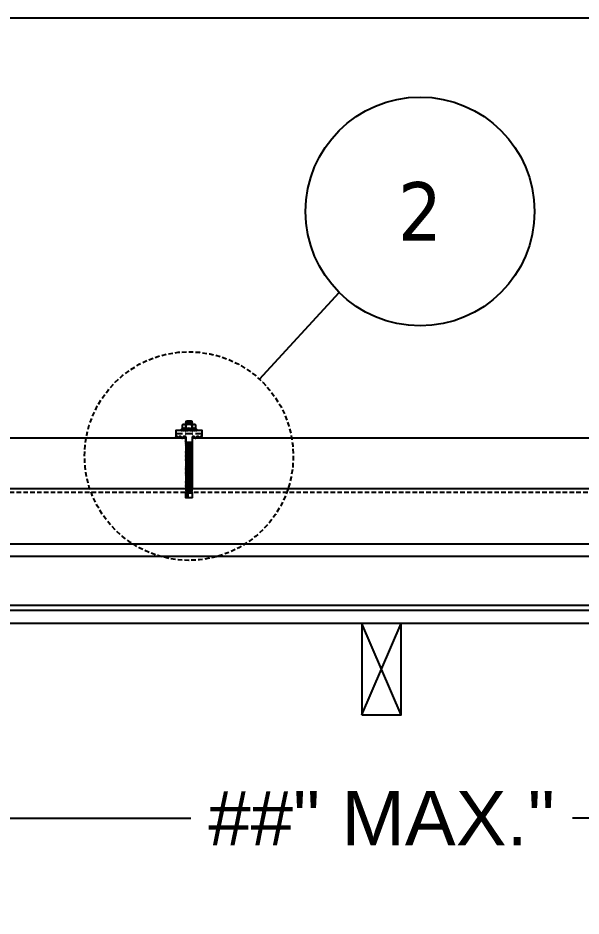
# Model space of a CAD drawing. Header units: inches. Extents: x -456 to 658, y -232 to 0.
# Drawn here: x -170.54 to -139.6, y -49.36 to 0 of the extents above; entities that cross this region are included whole.
import ezdxf

# ---------------------------------------------------------------- set-up
doc = ezdxf.new("R2010")
doc.units = ezdxf.units.IN
doc.header["$MEASUREMENT"] = 0
doc.set_wipeout_variables(frame=1)
doc.linetypes.add('HIDDEN', pattern=[0.375, 0.25, -0.125])
doc.layers.add('_Defpoints', color=7, linetype='Continuous', lineweight=25, plot=False)
doc.layers.add('IR_MOD', color=3, linetype='Continuous')
doc.layers.add('IR_RACK_MIDCLAMP', color=212, linetype='Continuous')
doc.styles.get("Standard").update_dxf_attribs({"font": 'arial.ttf'})
doc.styles.add('Tahoma', font='tahoma.ttf')
doc.dimstyles.get("Standard").update_dxf_attribs({"dimtxt": 0.18, "dimasz": 0.18, "dimexe": 0.18, "dimexo": 0.0625, "dimgap": 0.09, "dimtad": 0, "dimtih": 1, "dimtoh": 1, "dimdec": 4, "dimzin": 0, "dimdsep": 46, "dimtxsty": 'Standard', "dimcen": 0.09, "dimadec": 0, "dimazin": 0, "dimtfac": 1, "dimtdec": 4, "dimtofl": 0, "dimtmove": 0, "dimatfit": 3, "dimfxl": 1, "dimtolj": 1, "dimtzin": 0, "dimarcsym": 0})

# ---------------------------------------------------------------- blocks, each defined once
blk = doc.blocks.new('*U25')
for p, q in [((0, 0), (1.5, 3.5)), ((1.5, 0), (0, 3.5))]:
    blk.add_line(p, q)
blk.add_lwpolyline([(0, 0), (1.5, 0), (1.5, 3.5), (0, 3.5)], close=True)
blk = doc.blocks.new('IR_Clamp Mid IG Front')
at = {"linetype": 'HIDDEN'}
blk.add_lwpolyline([(-0.5, 0), (0.5, 0), (0.5, 0.118), (-0.5, 0.118)], close=True, dxfattribs=at)
for points in [[(-0.5, -0.087, 0.414179), (-0.47, -0.117), (-0.452, -0.117, -0.196787), (-0.431, -0.125), (-0.405, -0.151), (-0.379, -0.125, -0.197061), (-0.358, -0.117), (-0.317, -0.117, -0.196787), (-0.296, -0.125), (-0.255, -0.166), (-0.214, -0.125, -0.197061), (-0.193, -0.117), (-0.16, -0.117, -0.414179), (-0.13, -0.146), (-0.13, -0.309, 0.414179), (-0.1, -0.338), (0.1, -0.338, 0.414248), (0.13, -0.308), (0.13, -0.147, -0.414248), (0.16, -0.117), (0.193, -0.117, -0.196787), (0.214, -0.125), (0.255, -0.166), (0.296, -0.125, -0.197061), (0.317, -0.117), (0.358, -0.117, -0.196787), (0.379, -0.125), (0.405, -0.151), (0.431, -0.125, -0.197061), (0.452, -0.117), (0.47, -0.117, 0.414248), (0.5, -0.087), (0.5, 0.118), (-0.5, 0.118)], [(-0.47, -0.137), (-0.452, -0.137, -0.196787), (-0.431, -0.146), (-0.405, -0.172), (-0.405, -0.151), (-0.431, -0.125, 0.196787), (-0.452, -0.117), (-0.47, -0.117, -0.414179), (-0.5, -0.087), (-0.5, -0.107, 0.414179)], [(-0.405, -0.151), (-0.405, -0.172), (-0.379, -0.146, -0.197061), (-0.358, -0.137), (-0.317, -0.137, -0.196787), (-0.296, -0.146), (-0.255, -0.186), (-0.255, -0.166), (-0.296, -0.125, 0.196787), (-0.317, -0.117), (-0.358, -0.117, 0.197061), (-0.379, -0.125)], [(-0.255, -0.166), (-0.255, -0.186), (-0.214, -0.146, -0.197061), (-0.193, -0.137), (-0.16, -0.137, -0.414179), (-0.13, -0.167), (-0.13, -0.146, 0.414179), (-0.16, -0.117), (-0.193, -0.117, 0.197061), (-0.214, -0.125)], [(-0.1, -0.359), (0.1, -0.359, 0.414248), (0.13, -0.329), (0.13, -0.308, -0.414248), (0.1, -0.338), (-0.1, -0.338, -0.414179), (-0.13, -0.309), (-0.13, -0.329, 0.414179)], [(0.13, -0.147), (0.13, -0.167, -0.414248), (0.16, -0.137), (0.193, -0.137, -0.196787), (0.214, -0.146), (0.255, -0.186), (0.255, -0.166), (0.214, -0.125, 0.196787), (0.193, -0.117), (0.16, -0.117, 0.414248)], [(0.255, -0.166), (0.255, -0.186), (0.296, -0.146, -0.197061), (0.317, -0.137), (0.358, -0.137, -0.196787), (0.379, -0.146), (0.405, -0.172), (0.405, -0.151), (0.379, -0.125, 0.196787), (0.358, -0.117), (0.317, -0.117, 0.197061), (0.296, -0.125)], [(0.405, -0.151), (0.405, -0.172), (0.431, -0.146, -0.197061), (0.452, -0.137), (0.47, -0.137, 0.414248), (0.5, -0.107), (0.5, -0.087, -0.414248), (0.47, -0.117), (0.452, -0.117, 0.197061), (0.431, -0.125)]]:
    blk.add_lwpolyline(points, format="xyb", close=True)
blk = doc.blocks.new('*U24')
for points in [[(-0.095, 0.65), (0.095, 0.65), (0.125, 0.629), (0.125, 0.621), (0.095, 0.6), (-0.095, 0.6), (-0.125, 0.621), (-0.125, 0.629)], [(-0.095, 0.6), (0.095, 0.6), (0.125, 0.579), (0.125, 0.571), (0.095, 0.55), (-0.095, 0.55), (-0.125, 0.571), (-0.125, 0.579)], [(-0.095, 0.55), (0.095, 0.55), (0.125, 0.529), (0.125, 0.521), (0.095, 0.5), (-0.095, 0.5), (-0.125, 0.521), (-0.125, 0.529)], [(-0.095, 0.5), (0.095, 0.5), (0.125, 0.479), (0.125, 0.471), (0.095, 0.45), (-0.095, 0.45), (-0.125, 0.471), (-0.125, 0.479)], [(-0.095, 0.45), (0.095, 0.45), (0.125, 0.429), (0.125, 0.421), (0.095, 0.4), (-0.095, 0.4), (-0.125, 0.421), (-0.125, 0.429)], [(-0.095, 0.4), (0.095, 0.4), (0.125, 0.379), (0.125, 0.371), (0.095, 0.35), (-0.095, 0.35), (-0.125, 0.371), (-0.125, 0.379)], [(-0.095, 0.35), (0.095, 0.35), (0.125, 0.329), (0.125, 0.321), (0.095, 0.3), (-0.095, 0.3), (-0.125, 0.321), (-0.125, 0.329)], [(-0.095, 0.3), (0.095, 0.3), (0.125, 0.279), (0.125, 0.271), (0.095, 0.25), (-0.095, 0.25), (-0.125, 0.271), (-0.125, 0.279)], [(-0.095, 0.25), (0.095, 0.25), (0.125, 0.229), (0.125, 0.221), (0.095, 0.2), (-0.095, 0.2), (-0.125, 0.221), (-0.125, 0.229)], [(-0.095, 0.2), (0.095, 0.2), (0.125, 0.179), (0.125, 0.171), (0.095, 0.15), (-0.095, 0.15), (-0.125, 0.171), (-0.125, 0.179)], [(-0.095, 0.15), (0.095, 0.15), (0.125, 0.129), (0.125, 0.121), (0.095, 0.1), (-0.095, 0.1), (-0.125, 0.121), (-0.125, 0.129)], [(-0.095, 0.1), (0.095, 0.1), (0.125, 0.079), (0.125, 0.071), (0.095, 0.05), (-0.095, 0.05), (-0.125, 0.071), (-0.125, 0.079)], [(-0.095, 0.05), (0.095, 0.05), (0.125, 0.029), (0.125, 0.021), (0.095, 0), (-0.095, 0), (-0.125, 0.021), (-0.125, 0.029)], [(-0.095, 0), (0.095, 0), (0.125, -0.021), (0.125, -0.029), (0.095, -0.05), (-0.095, -0.05), (-0.125, -0.029), (-0.125, -0.021)], [(-0.095, -0.05), (0.095, -0.05), (0.125, -0.071), (0.125, -0.079), (0.095, -0.1), (-0.095, -0.1), (-0.125, -0.079), (-0.125, -0.071)], [(-0.095, -0.1), (0.095, -0.1), (0.125, -0.121), (0.125, -0.129), (0.095, -0.15), (-0.095, -0.15), (-0.125, -0.129), (-0.125, -0.121)], [(-0.095, -0.15), (0.095, -0.15), (0.125, -0.171), (0.125, -0.179), (0.095, -0.2), (-0.095, -0.2), (-0.125, -0.179), (-0.125, -0.171)], [(-0.095, -0.2), (0.095, -0.2), (0.125, -0.221), (0.125, -0.229), (0.095, -0.25), (-0.095, -0.25), (-0.125, -0.229), (-0.125, -0.221)], [(-0.095, -0.25), (0.095, -0.25), (0.125, -0.271), (0.125, -0.279), (0.095, -0.3), (-0.095, -0.3), (-0.125, -0.279), (-0.125, -0.271)], [(-0.095, -0.3), (0.095, -0.3), (0.125, -0.321), (0.125, -0.329), (0.095, -0.35), (-0.095, -0.35), (-0.125, -0.329), (-0.125, -0.321)], [(-0.095, -0.35), (0.095, -0.35), (0.125, -0.371), (0.125, -0.379), (0.095, -0.4), (-0.095, -0.4), (-0.125, -0.379), (-0.125, -0.371)], [(-0.095, -0.4), (0.095, -0.4), (0.125, -0.421), (0.125, -0.429), (0.095, -0.45), (-0.095, -0.45), (-0.125, -0.429), (-0.125, -0.421)], [(-0.095, -0.45), (0.095, -0.45), (0.125, -0.479), (0.095, -0.5), (-0.095, -0.5), (-0.125, -0.479), (-0.125, -0.471)], [(-0.095, -0.5), (0.095, -0.5), (0.125, -0.521), (0.125, -0.529), (0.095, -0.55), (-0.095, -0.55), (-0.125, -0.529), (-0.125, -0.521)], [(-0.095, -0.55), (0.095, -0.55), (0.125, -0.571), (0.125, -0.579), (0.095, -0.6), (-0.095, -0.6), (-0.125, -0.579), (-0.125, -0.571)], [(-0.095, -0.6), (0.095, -0.6), (0.125, -0.621), (0.125, -0.629), (0.095, -0.65), (-0.095, -0.65), (-0.125, -0.629), (-0.125, -0.621)], [(-0.095, -0.65), (0.095, -0.65), (0.125, -0.671), (0.125, -0.679), (0.095, -0.7), (-0.095, -0.7), (-0.125, -0.679), (-0.125, -0.671)], [(-0.095, -0.7), (0.095, -0.7), (0.125, -0.721), (0.125, -0.729), (0.095, -0.75), (-0.095, -0.75), (-0.125, -0.729), (-0.125, -0.721)], [(-0.095, -0.75), (0.095, -0.75), (0.125, -0.771), (0.125, -0.779), (0.095, -0.8), (-0.095, -0.8), (-0.125, -0.779), (-0.125, -0.771)], [(-0.095, -0.8), (0.095, -0.8), (0.125, -0.821), (0.125, -0.829), (0.095, -0.85), (-0.095, -0.85), (-0.125, -0.829), (-0.125, -0.821)], [(-0.095, -0.85), (0.095, -0.85), (0.125, -0.871), (0.125, -0.879), (0.095, -0.9), (-0.095, -0.9), (-0.125, -0.879), (-0.125, -0.871)], [(-0.095, -0.9), (0.095, -0.9), (0.125, -0.921), (0.125, -0.929), (0.095, -0.95), (-0.095, -0.95), (-0.125, -0.929), (-0.125, -0.921)], [(-0.095, -0.95), (0.095, -0.95), (0.125, -0.971), (0.125, -0.979), (0.095, -1), (-0.095, -1), (-0.125, -0.979), (-0.125, -0.971)], [(-0.095, -1), (0.095, -1), (0.125, -1.021), (0.125, -1.029), (0.095, -1.05), (-0.095, -1.05), (-0.125, -1.029), (-0.125, -1.021)], [(-0.095, -1.05), (0.095, -1.05), (0.125, -1.071), (0.125, -1.079), (0.095, -1.1), (-0.095, -1.1), (-0.125, -1.079), (-0.125, -1.071)], [(-0.095, -1.1), (0.095, -1.1), (0.125, -1.121), (0.125, -1.129), (0.095, -1.15), (-0.095, -1.15), (-0.125, -1.129), (-0.125, -1.121)], [(-0.095, -1.15), (0.095, -1.15), (0.125, -1.171), (0.125, -1.179), (0.095, -1.2), (-0.095, -1.2), (-0.125, -1.179), (-0.125, -1.171)], [(-0.095, -1.2), (0.095, -1.2), (0.125, -1.221), (0.125, -1.229), (0.095, -1.25), (-0.095, -1.25), (-0.125, -1.229), (-0.125, -1.221)], [(-0.095, -1.25), (0.095, -1.25), (0.125, -1.271), (0.125, -1.279), (0.095, -1.3), (-0.095, -1.3), (-0.125, -1.279), (-0.125, -1.271)], [(-0.095, -1.3), (0.095, -1.3), (0.125, -1.321), (0.125, -1.329), (0.095, -1.35), (-0.095, -1.35), (-0.125, -1.329), (-0.125, -1.321)], [(-0.095, -1.35), (0.095, -1.35), (0.125, -1.371), (0.125, -1.379), (0.095, -1.4), (-0.095, -1.4), (-0.125, -1.379), (-0.125, -1.371)], [(-0.095, -1.4), (0.095, -1.4), (0.125, -1.421), (0.125, -1.429), (0.095, -1.45), (-0.095, -1.45), (-0.125, -1.429), (-0.125, -1.421)], [(-0.095, -1.45), (0.095, -1.45), (0.125, -1.471), (0.125, -1.479), (0.095, -1.5), (-0.095, -1.5), (-0.125, -1.479), (-0.125, -1.471)], [(-0.095, -1.5), (0.095, -1.5), (0.125, -1.521), (0.125, -1.529), (0.095, -1.55), (-0.095, -1.55), (-0.125, -1.529), (-0.125, -1.521)], [(-0.095, -1.55), (0.095, -1.55), (0.125, -1.571), (0.125, -1.579), (0.095, -1.6), (-0.095, -1.6), (-0.125, -1.579), (-0.125, -1.571)], [(-0.095, -1.6), (0.095, -1.6), (0.125, -1.621), (0.125, -1.629), (0.095, -1.65), (-0.095, -1.65), (-0.125, -1.629), (-0.125, -1.621)], [(-0.095, -1.65), (0.095, -1.65), (0.125, -1.671), (0.125, -1.679), (0.095, -1.7), (-0.095, -1.7), (-0.125, -1.679), (-0.125, -1.671)], [(-0.095, -1.7), (0.095, -1.7), (0.125, -1.721), (0.125, -1.729), (0.095, -1.75), (-0.095, -1.75), (-0.125, -1.729), (-0.125, -1.721)], [(-0.095, -1.75), (0.095, -1.75), (0.125, -1.771), (0.125, -1.779), (0.095, -1.8), (-0.095, -1.8), (-0.125, -1.779), (-0.125, -1.771)], [(-0.095, -1.8), (0.095, -1.8), (0.125, -1.821), (0.125, -1.829), (0.095, -1.85), (-0.095, -1.85), (-0.125, -1.829), (-0.125, -1.821)], [(-0.095, -1.85), (0.095, -1.85), (0.125, -1.871), (0.125, -1.879), (0.095, -1.9), (-0.095, -1.9), (-0.125, -1.879), (-0.125, -1.871)], [(-0.095, -1.9), (0.095, -1.9), (0.125, -1.921), (0.125, -1.929), (0.095, -1.95), (-0.095, -1.95), (-0.125, -1.929), (-0.125, -1.921)], [(-0.095, -1.95), (0.095, -1.95), (0.125, -1.971), (0.125, -1.979), (0.095, -2), (-0.095, -2), (-0.125, -1.979), (-0.125, -1.971)], [(-0.095, -2), (0.095, -2), (0.125, -2.021), (0.125, -2.029), (0.095, -2.05), (-0.095, -2.05), (-0.125, -2.029), (-0.125, -2.021)], [(-0.035, -2.12), (-0.035, -2.125), (-0.017, -2.104), (-0.017, -2.1), (-0.018, -2.1)], [(0, -2.12), (0, -2.125), (-0.017, -2.104), (-0.017, -2.1), (-0.017, -2.1)], [(0, -2.12), (0, -2.125), (0.018, -2.104), (0.018, -2.1), (0.017, -2.1)], [(0.035, -2.12), (0.035, -2.125), (0.018, -2.104), (0.018, -2.1), (0.018, -2.1)], [(0.035, -2.12), (0.035, -2.125), (0.053, -2.104), (0.053, -2.1), (0.052, -2.1)], [(0.07, -2.12), (0.07, -2.125), (0.053, -2.104), (0.053, -2.1), (0.053, -2.1)], [(0.07, -2.12), (0.07, -2.125), (0.088, -2.104), (0.088, -2.1), (0.087, -2.1)], [(0.105, -2.12), (0.105, -2.125), (0.088, -2.104), (0.088, -2.1), (0.088, -2.1)], [(0.105, -2.12), (0.105, -2.125), (0.123, -2.103), (0.122, -2.1)]]:
    blk.add_lwpolyline(points, close=True)
for points in [[(-0.095, -2.05), (0.095, -2.05), (0.121, -2.068, -0.244698), (0.125, -2.076), (0.125, -2.079), (0.125, -2.091, 0.231287), (0.129, -2.099, -0.271671), (0.13, -2.103, 0.347708), (0.128, -2.1, -0.34181), (0.12, -2.09), (0.108, -2.09), (0.097, -2.104), (0.086, -2.09), (0.076, -2.09), (0.065, -2.104), (0.054, -2.09), (0.044, -2.09), (0.032, -2.104), (0.021, -2.09), (0.011, -2.09), (0, -2.104), (-0.011, -2.09), (-0.021, -2.09), (-0.032, -2.104), (-0.044, -2.09), (-0.054, -2.09), (-0.065, -2.104), (-0.076, -2.09), (-0.086, -2.09), (-0.097, -2.104), (-0.108, -2.09), (-0.12, -2.09, -0.34181), (-0.128, -2.1, 0.286938), (-0.13, -2.102, -0.263682), (-0.129, -2.099, 0.231334), (-0.125, -2.091), (-0.125, -2.076, -0.244698), (-0.121, -2.068)], [(-0.128, -2.1, 0.347711), (-0.13, -2.103, -0.371886), (-0.127, -2.1), (-0.118, -2.1, 0.357734), (-0.108, -2.09), (-0.12, -2.09, -0.34181)], [(-0.125, -2.103), (-0.13, -2.103, -0.414975), (-0.127, -2.1), (-0.122, -2.1, 0.265315)], [(-0.041, -2.12), (-0.054, -2.104), (-0.071, -2.125), (-0.089, -2.104), (-0.106, -2.125), (-0.125, -2.103), (-0.13, -2.103), (-0.13, -2.287, 0.414214), (-0.127, -2.29), (-0.039, -2.29), (-0.039, -2.12)], [(-0.106, -2.125), (-0.125, -2.103, -0.267964), (-0.122, -2.1), (-0.105, -2.12, 0.211132)], [(-0.089, -2.104), (-0.106, -2.125, -0.211132), (-0.105, -2.12), (-0.088, -2.1, 0.133486)], [(-0.071, -2.125), (-0.089, -2.104, -0.133486), (-0.088, -2.1), (-0.087, -2.1), (-0.07, -2.12, 0.211132)], [(-0.085, -2.1, 0.16588), (-0.082, -2.099, 0.155993), (-0.076, -2.09), (-0.086, -2.09, -0.294098), (-0.088, -2.1)], [(-0.054, -2.104), (-0.071, -2.125, -0.211132), (-0.07, -2.12), (-0.053, -2.1, 0.133486)], [(-0.051, -2.1, 0.16588), (-0.049, -2.099, 0.101062), (-0.044, -2.09), (-0.054, -2.09, -0.086713), (-0.052, -2.097, -0.160408), (-0.053, -2.099), (-0.053, -2.1)], [(-0.041, -2.12), (-0.054, -2.104, -0.133486), (-0.053, -2.1), (-0.052, -2.1), (-0.037, -2.118), (-0.035, -2.12), (-0.035, -2.125), (-0.039, -2.12)], [(0.13, -2.103), (0.123, -2.103), (0.105, -2.125), (0.088, -2.104), (0.07, -2.125), (0.053, -2.104), (0.035, -2.125), (0.018, -2.104), (0, -2.125), (-0.017, -2.104), (-0.035, -2.125), (-0.039, -2.12), (-0.039, -2.29), (0.127, -2.29, 0.414214), (0.13, -2.287)], [(-0.017, -2.1, 0.16588), (-0.016, -2.099, 0.035031), (-0.011, -2.09), (-0.021, -2.09, -0.068056), (-0.018, -2.099, -0.207472), (-0.018, -2.1)], [(0.017, -2.1, -0.16588), (0.016, -2.099, -0.035031), (0.011, -2.09), (0.021, -2.09, 0.068056), (0.018, -2.099, 0.207472), (0.018, -2.1)], [(0.051, -2.1, -0.16588), (0.049, -2.099, -0.101062), (0.044, -2.09), (0.054, -2.09, 0.086713), (0.052, -2.097, 0.160408), (0.053, -2.099), (0.053, -2.1)], [(0.085, -2.1, -0.16588), (0.082, -2.099, -0.155993), (0.076, -2.09), (0.086, -2.09, 0.294098), (0.088, -2.1)], [(0.128, -2.1, -0.347711), (0.13, -2.103, 0.371886), (0.127, -2.1), (0.118, -2.1, -0.357734), (0.108, -2.09), (0.12, -2.09, 0.34181)], [(0.123, -2.103), (0.13, -2.103, 0.40217), (0.127, -2.1), (0.122, -2.1)]]:
    blk.add_lwpolyline(points, format="xyb", close=True)
for points in [[(-0.097, -2.104), (-0.105, -2.12)], [(-0.065, -2.104), (-0.07, -2.12)], [(-0.032, -2.104), (-0.035, -2.12)], [(0, -2.104), (0, -2.12)], [(0.032, -2.104), (0.035, -2.12)], [(0.065, -2.104), (0.07, -2.12)], [(0.097, -2.104), (0.105, -2.12)]]:
    blk.add_lwpolyline(points)
blk.add_wipeout([(-0.126, 0.515), (-0.126, -0.197), (0.126, -0.197), (0.126, 0.515)])
for points in [[(-0.253, 0.345), (-0.253, 0.5), (-0.219, 0.515), (0.219, 0.515), (0.253, 0.5), (0.253, 0.345), (0.297, 0.319), (0.297, 0.284), (0.295, 0.279), (-0.295, 0.279), (-0.297, 0.284), (-0.297, 0.319)], [(-0.297, 0.284), (-0.295, 0.279), (-0.272, 0.279), (-0.272, 0.289), (-0.239, 0.279), (-0.176, 0.279), (-0.176, 0.289), (-0.119, 0.279), (-0.032, 0.279), (-0.032, 0.289), (0.033, 0.279), (0.119, 0.279), (0.119, 0.289), (0.176, 0.279), (0.239, 0.279), (0.239, 0.289), (0.272, 0.279), (0.295, 0.279), (0.297, 0.284), (0.297, 0.319), (-0.297, 0.319)]]:
    blk.add_lwpolyline(points, close=True)
for points in [[(-0.253, 0.345), (-0.253, 0.5, -0.249894), (-0.126, 0.5), (-0.126, 0.345, 0.309378)], [(-0.126, 0.345), (-0.126, 0.5, -0.124917), (0.126, 0.5), (0.126, 0.345, 0.154701)], [(0.126, 0.345), (0.126, 0.5, -0.249894), (0.253, 0.5), (0.253, 0.345, 0.309401)]]:
    blk.add_lwpolyline(points, format="xyb", close=True)
blk.add_blockref('IR_Clamp Mid IG Front', (0, 0.161))
blk = doc.blocks.new('*D38')
at = {"color": 0, "lineweight": -2, "transparency": 16777216}
for p, q in [((-184.964, -33.032), (-184.964, -46.139)), ((-116.165, -32.96), (-116.165, -46.139)), ((-182.804, -43.979), (-161.048, -43.979)), ((-118.325, -43.979), (-140.08, -43.979))]:
    blk.add_line(p, q, dxfattribs=at)
at = {"color": 0, "transparency": 16777216}
for points in [[(-182.804, -43.619), (-182.804, -44.339), (-184.964, -43.979)], [(-118.325, -43.619), (-118.325, -44.339), (-116.165, -43.979)]]:
    blk.add_solid(points, dxfattribs=at)
at = {"layer": 'Defpoints', "color": 0, "transparency": 16777216}
for p in [(-184.964, -32.282), (-116.165, -32.21), (-116.165, -43.979)]:
    blk.add_point(p, dxfattribs=at)
at = {"color": 0, "transparency": 16777216, "insert": (-150.564, -43.979), "char_height": 3, "attachment_point": 5}
blk.add_mtext('\\A1;##" MAX."', dxfattribs=at)

msp = doc.modelspace()

# ---------------------------------------------------------------- linework, layer by layer
msp.add_line((-157.26699, -19.85082), (-152.8943, -15.08276))
for points in [[(0, -25.88019), (-219.36285, -25.88019)], [(0.06297, -28.91307), (-219.29988, -28.91307)], [(0.06407, -29.59547), (-219.29879, -29.59547)], [(0, -32.28212), (-228.1713, -32.28212)], [(0, -32.56878), (-228.1713, -32.56878)], [(0, -33.28543), (-228.1713, -33.28543)]]:
    msp.add_lwpolyline(points)
msp.add_circle((-148.44733, -10.63628), 6.28862)
at = {"layer": '_Defpoints', "linetype": 'HIDDEN'}
msp.add_lwpolyline([(-219.36285, -26.06652), (0, -26.06652)], dxfattribs=at)
at = {"layer": 'IR_MOD'}
for points in [[(-217.2129, -23.07091), (-161.31401, -23.07091), (-161.31401, -25.88019), (-217.2129, -25.88019)], [(-160.95569, -23.07091), (-105.0568, -23.07091), (-105.0568, -25.88019), (-160.95569, -25.88019)]]:
    msp.add_lwpolyline(points, close=True, dxfattribs=at)

# ---------------------------------------------------------------- block references
at = {"xscale": 1.43330475934734, "yscale": 1.43330475934734, "zscale": 1.43330475934734}
msp.add_blockref('*U25', (-151.63921, -38.302), dxfattribs=at)

# ---------------------------------------------------------------- texts
at = {"insert": (-148.44733, -10.63628), "char_height": 3.22494, "width": 7.0757992, "attachment_point": 5, "style": 'Tahoma'}
msp.add_mtext('2', dxfattribs=at)

# ---------------------------------------------------------------- dimensions: what is measured, and where the dimension line sits
dim = msp.add_linear_dim(base=(-116.16491, -43.97939), p1=(-184.96354, -32.28212), p2=(-116.16491, -32.21045), text='##" MAX."', dimstyle='Standard', override={"dimscale": 12, "dimtxt": 0.25})
dim.commit()
dim.dimension.update_dxf_attribs({"geometry": '*D38', "text_midpoint": (-150.56423, -43.97939)})

# ---------------------------------------------------------------- next in the draw order: block references
at = {"layer": 'IR_RACK_MIDCLAMP', "xscale": 1.43330475934734, "yscale": 1.43330475934734, "zscale": 1.43330475934734}
msp.add_blockref('*U24', (-161.14201, -23.07091), dxfattribs=at)

# ---------------------------------------------------------------- next in the draw order: linework, layer by layer
msp.add_lwpolyline([(-228.17117, -67.80228), (-228.1713, 0), (0, 0), (-0.00004, -67.80228)])
at = {"linetype": 'HIDDEN'}
msp.add_circle((-161.14201, -24.07621), 5.73322, dxfattribs=at)

doc.saveas('drawing.dxf')
